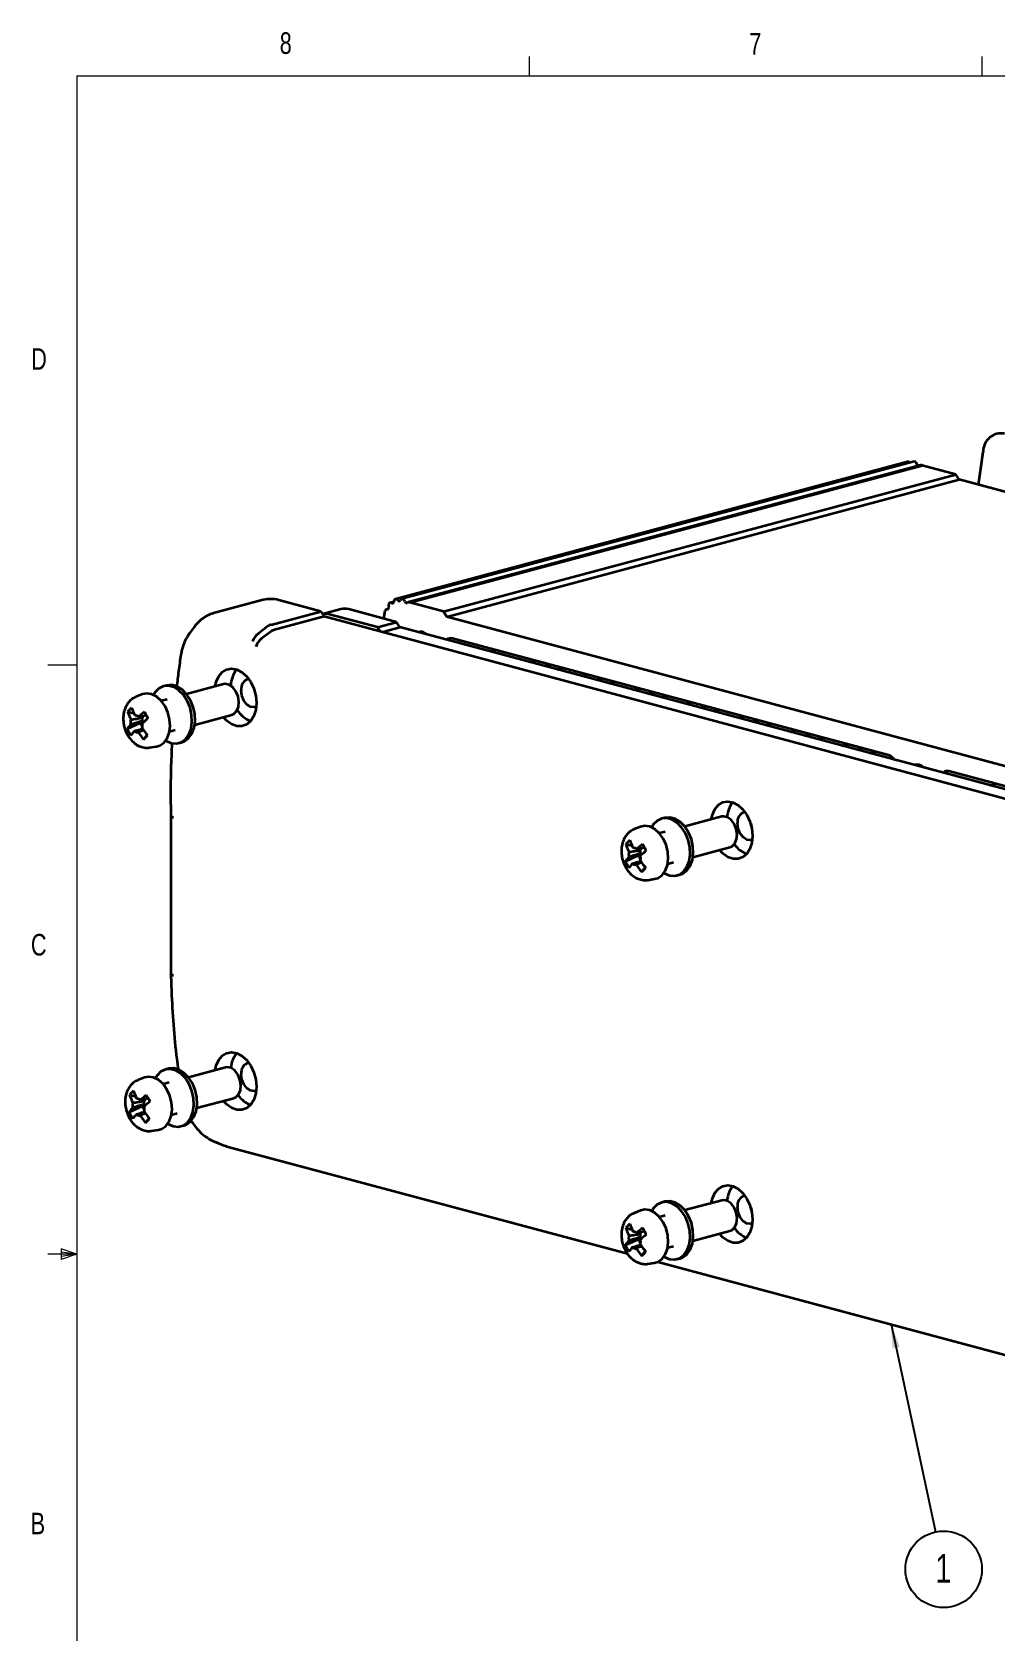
# Model space of a CAD drawing. Header units: inches. Extents: x 0.4 to 16.6, y 0.2 to 10.8.
# Drawn here: x 0.43 to 4.62, y 3.87 to 10.83 of the extents above; entities that cross this region are included whole.
import ezdxf

# ---------------------------------------------------------------- set-up
doc = ezdxf.new("R2010")
doc.units = ezdxf.units.IN
doc.header["$MEASUREMENT"] = 0
doc.layers.add('SLD-0', color=7, linetype='Continuous')
doc.styles.add('SLDTEXTSTYLE1', font='TXT', dxfattribs={"width": 0.75})
doc.dimstyles.new('SLDDIMSTYLE1', dxfattribs={"dimtxt": 0.18, "dimasz": 0.104167, "dimexe": 0, "dimexo": 0.0625, "dimgap": 0, "dimtad": 0, "dimtih": 1, "dimtoh": 1, "dimdec": 0, "dimrnd": 1e-09, "dimzin": 0, "dimdsep": 46, "dimtxsty": 'Standard', "dimsah": 1, "dimcen": 0.09, "dimadec": 0, "dimazin": 0, "dimtfac": 0.104167, "dimtdec": 0, "dimtofl": 0, "dimtmove": 0, "dimatfit": 3, "dimfxl": 1, "dimfrac": 2, "dimtolj": 1, "dimtzin": 0, "dimarcsym": 0})

# ---------------------------------------------------------------- blocks, each defined once
blk = doc.blocks.new('SW_NOTE_9')
at = {"layer": 'SLD-0', "color": 0}
blk.add_circle((0.0349, -0.1627), 0.1664, dxfattribs=at)
at = {"layer": 'SLD-0', "color": 0, "insert": (0.0336, -0.0965), "char_height": 0.125, "attachment_point": 2, "style": 'SLDTEXTSTYLE1'}
blk.add_mtext('1', dxfattribs=at)

msp = doc.modelspace()

# ---------------------------------------------------------------- linework, layer by layer
at = {"color": 7, "linetype": 'Continuous', "lineweight": 18}
for p, q in [((2.5948, 10.6421), (2.5948, 10.7269)), ((4.5635, 10.6421), (4.5635, 10.7269)), ((0.6263, 10.6421), (16.3763, 10.6421)), ((0.6263, 10.6421), (0.6263, 0.3921)), ((0.6263, 8.0796), (0.5013, 8.0796)), ((0.6263, 5.5171), (0.5013, 5.5171)), ((0.5591, 5.5411), (0.5591, 5.4945)), ((0.6263, 5.5171), (0.5591, 5.5411)), ((0.6263, 5.5171), (0.5591, 5.5261)), ((0.6263, 5.5171), (0.5591, 5.5068)), ((0.6263, 5.5171), (0.5591, 5.4945))]:
    msp.add_line(p, q, dxfattribs=at)
at = {"color": 7, "linetype": 'Continuous', "lineweight": 35}
for p, q in [((4.2389, 8.9635), (2.0118, 8.3669)), ((4.2676, 8.9644), (2.0405, 8.3678)), ((4.2965, 8.9497), (2.0693, 8.353)), ((2.0754, 8.3514), (4.3026, 8.9481)), ((2.2218, 8.3122), (4.4489, 8.9089)), ((4.248, 8.9592), (4.2455, 8.9615)), ((4.2806, 8.9523), (4.2768, 8.959)), ((4.4489, 8.9089), (4.3026, 8.9481)), ((4.4628, 8.8862), (4.4489, 8.9089)), ((2.2357, 8.2895), (4.4628, 8.8862)), ((8.5444, 7.7927), (4.4628, 8.8862)), ((1.4377, 8.3628), (1.2216, 8.3049)), ((1.6879, 8.3131), (1.505, 8.3621)), ((2.0055, 8.3552), (1.9878, 8.3505)), ((1.9969, 8.3484), (1.9912, 8.3503)), ((2.0069, 8.361), (2.0052, 8.3541)), ((2.0236, 8.3602), (2.0184, 8.3648)), ((2.0371, 8.3654), (2.0335, 8.3605)), ((2.0535, 8.3557), (2.0497, 8.3624)), ((2.0686, 8.3527), (2.0635, 8.3505)), ((2.2218, 8.3122), (2.0754, 8.3514)), ((1.4718, 8.2552), (1.6879, 8.3131)), ((1.7018, 8.2904), (1.4857, 8.2325)), ((1.6879, 8.3131), (1.7018, 8.2904)), ((1.7748, 8.3226), (1.6952, 8.3013)), ((5.7824, 7.1972), (1.7018, 8.2904)), ((1.934, 8.2442), (1.726, 8.2999)), ((2.0175, 8.2666), (1.8095, 8.3223)), ((1.9661, 8.3162), (1.9609, 8.2817)), ((1.9722, 8.3211), (1.9792, 8.323)), ((1.9775, 8.3223), (1.9722, 8.3211)), ((1.9825, 8.3403), (1.983, 8.3325)), ((2.2357, 8.2895), (2.2218, 8.3122)), ((6.3388, 7.1902), (2.2357, 8.2895)), ((1.1181, 8.2201), (1.1075, 8.2043)), ((1.1395, 8.2482), (1.1181, 8.2201)), ((1.4581, 8.2482), (1.4166, 8.2174)), ((1.472, 8.2255), (1.4305, 8.1947)), ((1.934, 8.2442), (2.0175, 8.2666)), ((1.9458, 8.2251), (1.934, 8.2442)), ((1.9535, 8.223), (2.0314, 8.2439)), ((2.0314, 8.2439), (2.0175, 8.2666)), ((6.0618, 7.1641), (2.0314, 8.2439)), ((4.1565, 7.6876), (2.2607, 8.1956)), ((2.4248, 8.1385), (2.4493, 8.145)), ((2.5968, 8.0924), (2.6212, 8.099)), ((2.6588, 8.0758), (2.6832, 8.0824)), ((2.7145, 8.0609), (2.7389, 8.0674)), ((2.8206, 8.0324), (2.8451, 8.039)), ((2.8853, 8.0151), (2.9097, 8.0217)), ((2.941, 8.0002), (2.9654, 8.0068)), ((0.9123, 7.9524), (0.8841, 7.9411)), ((1.0182, 7.9913), (1.0042, 7.9876)), ((1.2653, 7.9964), (1.1044, 7.9533)), ((3.0472, 7.9718), (3.0716, 7.9783)), ((3.1118, 7.9544), (3.1363, 7.961)), ((3.1675, 7.9395), (3.192, 7.9461)), ((0.8478, 7.8767), (0.8748, 7.8702)), ((1.0195, 7.9306), (0.9944, 7.9238)), ((1.1401, 7.8202), (1.301, 7.8633)), ((3.2737, 7.9111), (3.2981, 7.9176)), ((3.3384, 7.8937), (3.3628, 7.9003)), ((3.394, 7.8788), (3.4185, 7.8854)), ((0.8456, 7.8018), (0.9029, 7.8282)), ((0.8956, 7.8547), (0.9289, 7.8621)), ((0.9029, 7.8282), (0.9107, 7.836)), ((0.9125, 7.8115), (0.9029, 7.8282)), ((0.9111, 7.8505), (0.9073, 7.8573)), ((1.03, 7.7907), (1.0552, 7.7975)), ((3.5002, 7.8504), (3.5247, 7.8569)), ((3.5649, 7.8331), (3.5893, 7.8396)), ((3.6206, 7.8181), (3.645, 7.8247)), ((3.7268, 7.7897), (3.7512, 7.7962)), ((0.9173, 7.7557), (0.9327, 7.7757)), ((0.9431, 7.7206), (0.9732, 7.725)), ((1.0705, 7.7404), (1.0844, 7.7442)), ((3.7912, 7.7724), (3.8156, 7.779)), ((3.8468, 7.7575), (3.8713, 7.7641)), ((3.953, 7.7291), (3.9775, 7.7356)), ((4.0177, 7.7117), (4.0421, 7.7183)), ((4.0734, 7.6968), (4.0978, 7.7034)), ((4.1795, 7.6684), (4.1803, 7.6686)), ((6.0863, 7.1706), (4.4179, 7.6176)), ((4.5969, 7.5566), (4.6213, 7.5631)), ((1.0359, 7.4231), (1.0359, 6.7343)), ((3.0781, 7.3767), (3.0499, 7.3654)), ((3.184, 7.4156), (3.1701, 7.4119)), ((3.4312, 7.4207), (3.2703, 7.3776)), ((3.1854, 7.3549), (3.1602, 7.3481)), ((3.0115, 7.226), (3.0687, 7.2525)), ((3.0137, 7.301), (3.0407, 7.2945)), ((3.0614, 7.279), (3.0947, 7.2864)), ((3.0687, 7.2525), (3.0766, 7.2603)), ((3.0783, 7.2358), (3.0687, 7.2525)), ((3.077, 7.2748), (3.0731, 7.2816)), ((3.3059, 7.2445), (3.4668, 7.2876)), ((3.0831, 7.18), (3.0986, 7.2)), ((3.1959, 7.215), (3.221, 7.2218)), ((3.2363, 7.1647), (3.2502, 7.1684)), ((3.109, 7.1449), (3.1391, 7.1493)), ((0.9206, 6.2857), (0.8924, 6.2744)), ((1.0279, 6.2639), (1.0027, 6.2572)), ((1.0265, 6.3247), (1.0126, 6.321)), ((1.2736, 6.3298), (1.1127, 6.2867)), ((0.8562, 6.21), (0.8832, 6.2035)), ((0.9039, 6.1881), (0.9372, 6.1955)), ((1.1484, 6.1536), (1.3093, 6.1967)), ((0.854, 6.1351), (0.9112, 6.1615)), ((0.9112, 6.1615), (0.9191, 6.1693)), ((0.9208, 6.1448), (0.9112, 6.1615)), ((0.9195, 6.1839), (0.9156, 6.1907)), ((1.0384, 6.1241), (1.0635, 6.1308)), ((0.9256, 6.0891), (0.941, 6.1091)), ((0.9515, 6.054), (0.9815, 6.0583)), ((1.0788, 6.0738), (1.0927, 6.0775)), ((1.2241, 6.0076), (1.2567, 5.9941)), ((1.2786, 5.9865), (3.0205, 5.5199)), ((3.0781, 5.7077), (3.0499, 5.6964)), ((3.184, 5.7467), (3.1701, 5.7429)), ((3.4312, 5.7517), (3.2703, 5.7086)), ((3.1854, 5.6859), (3.1602, 5.6792)), ((3.0115, 5.5571), (3.0687, 5.5835)), ((3.0137, 5.632), (3.0407, 5.6255)), ((3.0614, 5.61), (3.0947, 5.6175)), ((3.0687, 5.5835), (3.0766, 5.5913)), ((3.0783, 5.5668), (3.0687, 5.5835)), ((3.077, 5.6059), (3.0731, 5.6126)), ((3.3059, 5.5755), (3.4668, 5.6186)), ((3.0831, 5.511), (3.0986, 5.531)), ((3.1959, 5.5461), (3.221, 5.5528)), ((3.2363, 5.4958), (3.2502, 5.4995)), ((3.109, 5.476), (3.1391, 5.4803)), ((3.1532, 5.4843), (5.178, 4.9419))]:
    msp.add_line(p, q, dxfattribs=at)
at = {"color": 7, "linetype": 'Continuous', "lineweight": 35, "flags": 128}
for points in [[(4.5479, 8.8634), (4.5555, 8.9251), (4.5673, 9.0076)], [(1.9912, 8.3503), (1.9894, 8.3506), (1.9877, 8.3505), (1.9862, 8.3497), (1.9848, 8.3486), (1.9837, 8.3469), (1.983, 8.345), (1.9825, 8.3427), (1.9825, 8.3403)], [(2.0497, 8.3624), (2.0484, 8.3643), (2.0468, 8.3659), (2.0451, 8.3671), (2.0434, 8.3678), (2.0416, 8.368), (2.0399, 8.3676), (2.0384, 8.3667), (2.0371, 8.3654)], [(1.726, 8.2999), (1.7098, 8.3024), (1.6952, 8.3012)], [(1.2282, 7.9865), (1.2329, 8.0069), (1.2438, 8.0311), (1.2593, 8.0494), (1.2785, 8.0609), (1.3, 8.0646), (1.3227, 8.0605), (1.3449, 8.0488), (1.3655, 8.0301), (1.3829, 8.0057), (1.3963, 7.9772), (1.4046, 7.9462), (1.4075, 7.9148)], [(0.9732, 7.725), (0.988, 7.7292), (1.0058, 7.7416), (1.0197, 7.7607), (1.0288, 7.7853), (1.0325, 7.8136), (1.0305, 7.8437), (1.023, 7.8736), (1.0104, 7.9012), (0.9936, 7.9247), (0.9738, 7.9424), (0.9523, 7.9532), (0.9306, 7.9563), (0.9123, 7.9524)], [(1.0374, 7.7407), (1.0599, 7.7386), (1.0809, 7.7443), (1.0993, 7.7576), (1.1137, 7.7775), (1.1234, 7.8029), (1.1277, 7.8321), (1.1262, 7.8633), (1.1192, 7.8946), (1.1071, 7.9239), (1.0905, 7.9495), (1.0707, 7.9697), (1.0487, 7.9833), (1.026, 7.9894), (1.004, 7.9876), (0.9842, 7.978), (0.9676, 7.9613), (0.9606, 7.9499)], [(1.0844, 7.7442), (1.0949, 7.748), (1.1132, 7.7613), (1.1277, 7.7812), (1.1373, 7.8066), (1.1416, 7.8358), (1.1401, 7.867), (1.1331, 7.8983), (1.121, 7.9277), (1.1045, 7.9532), (1.0846, 7.9734), (1.0626, 7.987), (1.0399, 7.9931), (1.0182, 7.9913)], [(1.301, 7.8633), (1.3095, 7.867), (1.3219, 7.8793), (1.3297, 7.8977), (1.3318, 7.92), (1.328, 7.9435), (1.3189, 7.9653), (1.3054, 7.9829), (1.2893, 7.9941), (1.2724, 7.9975), (1.2653, 7.9964)], [(1.4066, 7.8981), (1.3988, 7.896), (1.3825, 7.8983), (1.3667, 7.9086), (1.3537, 7.9256), (1.345, 7.9469), (1.342, 7.9696)], [(1.3993, 7.9682), (1.4007, 7.9618), (1.4028, 7.9548)], [(1.4075, 7.9148), (1.4046, 7.8849), (1.3963, 7.8584), (1.3829, 7.8369), (1.3655, 7.8219), (1.3449, 7.8143), (1.3227, 7.8145), (1.3, 7.8225), (1.2785, 7.8378), (1.2639, 7.8534)], [(0.9107, 7.836), (0.9116, 7.8317), (0.9128, 7.8274), (0.9128, 7.8274)], [(1.0139, 7.7513), (1.0149, 7.7506), (1.0374, 7.7407)], [(3.3857, 7.4085), (3.3904, 7.4289), (3.4013, 7.4531), (3.4168, 7.4714), (3.436, 7.4828), (3.4575, 7.4866), (3.4802, 7.4825), (3.5024, 7.4707), (3.523, 7.4521), (3.5404, 7.4277), (3.5538, 7.3991), (3.5621, 7.3682), (3.565, 7.3367)], [(3.1391, 7.1493), (3.1538, 7.1535), (3.1716, 7.1659), (3.1856, 7.185), (3.1947, 7.2096), (3.1984, 7.2378), (3.1964, 7.268), (3.1888, 7.2979), (3.1762, 7.3255), (3.1595, 7.349), (3.1397, 7.3667), (3.1182, 7.3775), (3.0965, 7.3806), (3.0781, 7.3767)], [(3.2032, 7.165), (3.2257, 7.1629), (3.2468, 7.1686), (3.2651, 7.1819), (3.2796, 7.2018), (3.2893, 7.2272), (3.2935, 7.2564), (3.2921, 7.2876), (3.2851, 7.3189), (3.2729, 7.3482), (3.2564, 7.3738), (3.2365, 7.394), (3.2146, 7.4076), (3.1919, 7.4137), (3.1699, 7.4119), (3.15, 7.4023), (3.1335, 7.3856), (3.1265, 7.3742)], [(3.2502, 7.1684), (3.2607, 7.1723), (3.2791, 7.1856), (3.2935, 7.2055), (3.3032, 7.2309), (3.3074, 7.2601), (3.306, 7.2913), (3.299, 7.3226), (3.2868, 7.3519), (3.2703, 7.3775), (3.2504, 7.3977), (3.2285, 7.4113), (3.2058, 7.4174), (3.184, 7.4156)], [(3.4668, 7.2876), (3.4753, 7.2913), (3.4878, 7.3036), (3.4955, 7.322), (3.4976, 7.3443), (3.4939, 7.3678), (3.4848, 7.3896), (3.4713, 7.4072), (3.4551, 7.4184), (3.4382, 7.4218), (3.4312, 7.4207)], [(3.5641, 7.3201), (3.5563, 7.318), (3.54, 7.3203), (3.5242, 7.3306), (3.5112, 7.3476), (3.5026, 7.3688), (3.4995, 7.3916)], [(3.5568, 7.3902), (3.5582, 7.3838), (3.5604, 7.3768)], [(3.565, 7.3367), (3.5621, 7.3069), (3.5538, 7.2804), (3.5404, 7.2589), (3.523, 7.2439), (3.5024, 7.2363), (3.4802, 7.2364), (3.4575, 7.2444), (3.436, 7.2598), (3.4214, 7.2754)], [(3.0766, 7.2603), (3.0774, 7.2559), (3.0786, 7.2517), (3.0787, 7.2517)], [(3.1797, 7.1755), (3.1807, 7.1749), (3.2032, 7.165)], [(1.2282, 6.3176), (1.2329, 6.338), (1.2438, 6.3621), (1.2593, 6.3805), (1.2785, 6.3919), (1.3, 6.3957), (1.3227, 6.3916), (1.3449, 6.3798), (1.3655, 6.3611), (1.3829, 6.3368), (1.3963, 6.3082), (1.4046, 6.2772), (1.4075, 6.2458)], [(0.9815, 6.0583), (0.9963, 6.0626), (1.0141, 6.075), (1.028, 6.0941), (1.0372, 6.1186), (1.0409, 6.1469), (1.0389, 6.177), (1.0313, 6.2069), (1.0187, 6.2345), (1.002, 6.258), (0.9822, 6.2758), (0.9607, 6.2865), (0.939, 6.2896), (0.9206, 6.2857)], [(1.0457, 6.0741), (1.0682, 6.0719), (1.0893, 6.0777), (1.1076, 6.0909), (1.1221, 6.1109), (1.1318, 6.1362), (1.136, 6.1654), (1.1346, 6.1967), (1.1276, 6.2279), (1.1154, 6.2573), (1.0989, 6.2829), (1.079, 6.3031), (1.057, 6.3166), (1.0344, 6.3227), (1.0124, 6.3209), (0.9925, 6.3114), (0.976, 6.2946), (0.969, 6.2833)], [(1.0927, 6.0775), (1.1032, 6.0814), (1.1216, 6.0946), (1.136, 6.1146), (1.1457, 6.14), (1.1499, 6.1692), (1.1485, 6.2004), (1.1415, 6.2317), (1.1293, 6.261), (1.1128, 6.2866), (1.0929, 6.3068), (1.071, 6.3204), (1.0483, 6.3264), (1.0265, 6.3247)], [(1.3093, 6.1967), (1.3178, 6.2003), (1.3303, 6.2127), (1.338, 6.2311), (1.3401, 6.2534), (1.3364, 6.2769), (1.3272, 6.2987), (1.3138, 6.3163), (1.2976, 6.3274), (1.2807, 6.3308), (1.2736, 6.3298)], [(1.4066, 6.2291), (1.3988, 6.2271), (1.3825, 6.2294), (1.3667, 6.2397), (1.3537, 6.2566), (1.345, 6.2779), (1.342, 6.3006)], [(1.3993, 6.2993), (1.4007, 6.2928), (1.4028, 6.2859)], [(1.4075, 6.2458), (1.4046, 6.2159), (1.3963, 6.1894), (1.3829, 6.168), (1.3655, 6.153), (1.3449, 6.1453), (1.3227, 6.1455), (1.3, 6.1535), (1.2785, 6.1688), (1.2639, 6.1845)], [(0.9191, 6.1693), (0.9199, 6.165), (0.9211, 6.1607), (0.9211, 6.1607)], [(1.0222, 6.0846), (1.0232, 6.084), (1.0457, 6.0741)], [(1.1982, 6.0214), (1.2141, 6.0123), (1.242, 6.0015)], [(1.2764, 5.9873), (1.2778, 5.9868), (1.2786, 5.9865)], [(3.3857, 5.7396), (3.3904, 5.7599), (3.4013, 5.7841), (3.4168, 5.8025), (3.436, 5.8139), (3.4575, 5.8177), (3.4802, 5.8135), (3.5024, 5.8018), (3.523, 5.7831), (3.5404, 5.7587), (3.5538, 5.7302), (3.5621, 5.6992), (3.565, 5.6678)], [(3.1391, 5.4803), (3.1538, 5.4846), (3.1716, 5.497), (3.1856, 5.5161), (3.1947, 5.5406), (3.1984, 5.5689), (3.1964, 5.599), (3.1888, 5.6289), (3.1762, 5.6565), (3.1595, 5.68), (3.1397, 5.6977), (3.1182, 5.7085), (3.0965, 5.7116), (3.0781, 5.7077)], [(3.2032, 5.4961), (3.2257, 5.4939), (3.2468, 5.4996), (3.2651, 5.5129), (3.2796, 5.5328), (3.2893, 5.5582), (3.2935, 5.5874), (3.2921, 5.6186), (3.2851, 5.6499), (3.2729, 5.6793), (3.2564, 5.7048), (3.2365, 5.725), (3.2146, 5.7386), (3.1919, 5.7447), (3.1699, 5.7429), (3.15, 5.7333), (3.1335, 5.7166), (3.1265, 5.7053)], [(3.2502, 5.4995), (3.2607, 5.5034), (3.2791, 5.5166), (3.2935, 5.5366), (3.3032, 5.5619), (3.3074, 5.5911), (3.306, 5.6224), (3.299, 5.6536), (3.2868, 5.683), (3.2703, 5.7086), (3.2504, 5.7288), (3.2285, 5.7423), (3.2058, 5.7484), (3.184, 5.7467)], [(3.4668, 5.6186), (3.4753, 5.6223), (3.4878, 5.6346), (3.4955, 5.6531), (3.4976, 5.6754), (3.4939, 5.6988), (3.4848, 5.7207), (3.4713, 5.7382), (3.4551, 5.7494), (3.4382, 5.7528), (3.4312, 5.7517)], [(3.5641, 5.6511), (3.5563, 5.649), (3.54, 5.6513), (3.5242, 5.6617), (3.5112, 5.6786), (3.5026, 5.6999), (3.4995, 5.7226)], [(3.5568, 5.7213), (3.5582, 5.7148), (3.5604, 5.7078)], [(3.565, 5.6678), (3.5621, 5.6379), (3.5538, 5.6114), (3.5404, 5.59), (3.523, 5.575), (3.5024, 5.5673), (3.4802, 5.5675), (3.4575, 5.5755), (3.436, 5.5908), (3.4214, 5.6065)], [(3.0766, 5.5913), (3.0774, 5.587), (3.0786, 5.5827), (3.0787, 5.5827)], [(3.1797, 5.5066), (3.1807, 5.506), (3.2032, 5.4961)]]:
    msp.add_lwpolyline(points, dxfattribs=at)
at = {"color": 7, "linetype": 'Continuous', "lineweight": 35}
for centre, radius, start, end in [((4.6462, 9.0084), 0.0789, 79.87126, 180.54735), ((4.2404, 8.9565), 0.00715, 43.7326, 101.62919), ((4.2687, 8.9557), 0.00879, 22.23588, 97.1187), ((4.2905, 8.9574), 0.011, 207.11627, 249.20335), ((4.2979, 8.943), 0.00685, 47.62226, 102.5171), ((1.4702, 8.2393), 0.1276, 74.17392, 104.72291), ((1.9986, 8.3548), 0.00661, 254.41653, 354.18648), ((2.0135, 8.3603), 0.00665, 42.43666, 173.92914), ((2.0284, 8.3643), 0.00639, 220.68177, 322.91235), ((2.0614, 8.3587), 0.00844, 201.09785, 284.77809), ((2.0709, 8.3465), 0.00668, 47.22456, 110.6413), ((1.7915, 8.2591), 0.0657, 74.17392, 104.72291), ((1.9783, 8.3073), 0.0151, 113.79447, 143.89332), ((1.9741, 8.3307), 0.00907, 292.04421, 11.47057), ((2.1205, 8.1832), 0.0417, 43.4033, 106.60078), ((2.2534, 8.1699), 0.0267, 74.05157, 133.27211), ((1.4136, 7.988), 0.1174, 141.63804, 178.92999), ((1.3854, 7.9768), 0.0439, 104.81805, 189.44124), ((1.0122, 7.7285), 0.2213, 131.56811, 137.96781), ((1.1931, 7.9997), 0.3665, 199.61183, 205.40472), ((1.2106, 8.0171), 0.3665, 199.61183, 205.40472), ((1.3469, 7.3528), 0.675, 129.14705, 131.96333), ((1.7056, 8.3082), 0.8958, 208.82424, 210.90718), ((1.4251, 7.9447), 0.1171, 211.08073, 248.3911), ((1.0676, 7.6344), 0.278, 137.88892, 142.97864), ((1.1139, 7.937), 0.3005, 206.75922, 212.9722), ((0.9072, 7.8303), 0.0468, 164.94756, 191.735), ((0.8812, 7.8374), 0.0225, 50.20261, 94.17748), ((0.9515, 7.8421), 0.0412, 168.17835, 188.50422), ((0.9388, 7.8448), 0.0282, 149.42663, 168.26249), ((0.866, 7.8169), 0.0468, 344.94756, 11.735), ((1.2798, 8.0555), 0.4458, 214.21386, 219.29771), ((1.3631, 7.3246), 0.675, 129.14705, 131.96333), ((1.0838, 7.6062), 0.278, 137.88892, 142.97864), ((0.892, 7.8098), 0.0225, 230.20261, 274.17748), ((1.2623, 8.0381), 0.4458, 214.21386, 219.29771), ((-0.3497, 9.0506), 1.8116, 314.37733, 315.15859), ((4.1427, 7.646), 0.0439, 29.09274, 71.59872), ((4.2781, 7.6055), 0.0414, 43.15334, 106.85074), ((4.4114, 7.5946), 0.0239, 74.13539, 136.8812), ((3.5693, 7.411), 0.1152, 141.458, 176.18185), ((3.5429, 7.3988), 0.0439, 104.81805, 189.44124), ((3.178, 7.1528), 0.2213, 131.56811, 137.96781), ((3.3765, 7.4414), 0.3665, 199.61183, 205.40472), ((3.2334, 7.0587), 0.278, 137.88892, 142.97864), ((3.359, 7.424), 0.3665, 199.61183, 205.40472), ((3.073, 7.2546), 0.0468, 164.94756, 191.735), ((3.047, 7.2617), 0.0225, 50.20261, 94.17748), ((3.5127, 6.7771), 0.675, 129.14705, 131.96333), ((3.1173, 7.2664), 0.0412, 168.17835, 188.50422), ((3.1046, 7.2691), 0.0282, 149.42663, 168.26249), ((3.0318, 7.2412), 0.0468, 344.94756, 11.735), ((3.529, 6.7489), 0.675, 129.14705, 131.96333), ((3.8714, 7.7324), 0.8958, 208.82424, 210.90718), ((3.5815, 7.3649), 0.1151, 213.78552, 248.56647), ((3.2798, 7.3613), 0.3005, 206.75922, 212.9722), ((3.2496, 7.0304), 0.278, 137.88892, 142.97864), ((3.0578, 7.2341), 0.0225, 230.20261, 274.17748), ((3.4281, 7.4624), 0.4458, 214.21386, 219.29771), ((3.4457, 7.4797), 0.4458, 214.21386, 219.29771), ((1.8161, 8.4748), 1.8116, 314.37733, 315.15859), ((1.4118, 6.3201), 0.1152, 141.458, 176.18185), ((1.3854, 6.3078), 0.0439, 104.81805, 189.44124), ((1.0205, 6.0619), 0.2213, 131.56811, 137.96781), ((1.2014, 6.3331), 0.3665, 199.61183, 205.40472), ((1.219, 6.3504), 0.3665, 199.61183, 205.40472), ((0.8895, 6.1708), 0.0225, 50.20261, 94.17748), ((1.3552, 5.6862), 0.675, 129.14705, 131.96333), ((1.7139, 6.6415), 0.8958, 208.82424, 210.90718), ((1.424, 6.2739), 0.1151, 213.78552, 248.56647), ((1.0759, 5.9677), 0.278, 137.88892, 142.97864), ((1.1223, 6.2704), 0.3005, 206.75922, 212.9722), ((0.9155, 6.1637), 0.0468, 164.94756, 191.735), ((1.0921, 5.9395), 0.278, 137.88892, 142.97864), ((0.9003, 6.1432), 0.0225, 230.20261, 274.17748), ((0.9598, 6.1754), 0.0412, 168.17835, 188.50422), ((0.9471, 6.1781), 0.0282, 149.42663, 168.26249), ((0.8743, 6.1503), 0.0468, 344.94756, 11.735), ((1.2881, 6.3888), 0.4458, 214.21386, 219.29771), ((1.3714, 5.6579), 0.675, 129.14705, 131.96333), ((1.2706, 6.3714), 0.4458, 214.21386, 219.29771), ((-0.3414, 7.3839), 1.8116, 314.37733, 315.15859), ((3.5693, 5.7421), 0.1152, 141.458, 176.18185), ((3.5429, 5.7298), 0.0439, 104.81805, 189.44124), ((3.178, 5.4839), 0.2213, 131.56811, 137.96781), ((3.3765, 5.7724), 0.3665, 199.61183, 205.40472), ((3.2334, 5.3897), 0.278, 137.88892, 142.97864), ((3.359, 5.755), 0.3665, 199.61183, 205.40472), ((3.073, 5.5856), 0.0468, 164.94756, 191.735), ((3.047, 5.5928), 0.0225, 50.20261, 94.17748), ((3.5127, 5.1081), 0.675, 129.14705, 131.96333), ((3.1173, 5.5974), 0.0412, 168.17835, 188.50422), ((3.1046, 5.6001), 0.0282, 149.42663, 168.26249), ((3.0318, 5.5723), 0.0468, 344.94756, 11.735), ((3.529, 5.0799), 0.675, 129.14705, 131.96333), ((3.8714, 6.0635), 0.8958, 208.82424, 210.90718), ((3.5815, 5.6959), 0.1151, 213.78552, 248.56647), ((3.2798, 5.6924), 0.3005, 206.75922, 212.9722), ((3.2496, 5.3615), 0.278, 137.88892, 142.97864), ((3.0578, 5.5651), 0.0225, 230.20261, 274.17748), ((3.4281, 5.7934), 0.4458, 214.21386, 219.29771), ((3.4457, 5.8108), 0.4458, 214.21386, 219.29771), ((1.8161, 6.8059), 1.8116, 314.37733, 315.15859)]:
    msp.add_arc(centre, radius, start, end, dxfattribs=at)
for centre, start_param, end_param in [((1.4187, 8.1896), 1.039956, 2.147105), ((1.4603, 8.2204), 0.576308, 1.039956), ((1.4742, 8.1977), 0.576308, 1.039956), ((1.4326, 8.1669), 1.039956, 2.147105)]:
    msp.add_ellipse(centre, major_axis=(0.0248, 0.0333), ratio=0.512605, start_param=start_param, end_param=end_param, dxfattribs=at)
for points, knots in [([(1.2227, 8.3044), (1.22, 8.3039), (1.2068, 8.3015), (1.1851, 8.2902), (1.159, 8.2717), (1.1451, 8.2547), (1.1382, 8.2463)], [0, 0, 0, 0, 0.080566, 0.390515, 0.699581, 1, 1, 1, 1]), ([(1.107, 8.2024), (1.1029, 8.1954), (1.0931, 8.1783), (1.0846, 8.1516), (1.0809, 8.132), (1.0796, 8.1248)], [0, 0, 0, 0, 0.306333, 0.743766, 1, 1, 1, 1]), ([(1.0796, 8.1248), (1.0759, 8.1006), (1.0689, 8.0545), (1.0638, 8.0075), (1.0613, 7.9851)], [0, 0, 0, 0, 0.524186, 1, 1, 1, 1]), ([(0.8838, 7.94), (0.8806, 7.9389), (0.8701, 7.9354), (0.8557, 7.9228), (0.8416, 7.904), (0.8323, 7.8811), (0.8279, 7.8549), (0.8292, 7.8269), (0.8356, 7.7992), (0.8438, 7.7828), (0.8478, 7.7749)], [0, 0, 0, 0, 0.056304, 0.182753, 0.309317, 0.440661, 0.578538, 0.721301, 0.866245, 1, 1, 1, 1]), ([(0.9107, 7.836), (0.9032, 7.8337), (0.8881, 7.829), (0.8717, 7.824), (0.8628, 7.8212), (0.8614, 7.8208)], [0, 0, 0, 0, 0.457725, 0.91557, 1, 1, 1, 1]), ([(0.862, 7.8425), (0.87, 7.8438), (0.8864, 7.8465), (0.9028, 7.8492), (0.9111, 7.8505)], [0, 0, 0, 0, 0.490328, 1, 1, 1, 1]), ([(0.8776, 7.7925), (0.8856, 7.795), (0.8972, 7.7986), (0.9088, 7.8022), (0.9123, 7.8032)], [0, 0, 0, 0, 0.696899, 1, 1, 1, 1]), ([(0.9174, 7.7965), (0.9107, 7.7939), (0.9028, 7.7909), (0.8948, 7.7879), (0.8936, 7.7874)], [0, 0, 0, 0, 0.8431843, 1, 1, 1, 1]), ([(0.8478, 7.7749), (0.8507, 7.7702), (0.8588, 7.7572), (0.8753, 7.7404), (0.8968, 7.7266), (0.9191, 7.7203), (0.9356, 7.7185), (0.9436, 7.721), (0.9444, 7.7212)], [0, 0, 0, 0, 0.13427, 0.372228, 0.581885, 0.78261, 0.977887, 1, 1, 1, 1]), ([(1.0406, 7.7413), (1.0387, 7.7031), (1.0346, 7.617), (1.0341, 7.5089), (1.0356, 7.4391), (1.036, 7.4182)], [0, 0, 0, 0, 0.358654, 0.807646, 1, 1, 1, 1]), ([(1.0474, 7.4161), (1.0471, 7.4162), (1.0435, 7.4171), (1.0386, 7.4191), (1.0354, 7.4216), (1.0361, 7.4229), (1.0362, 7.423)], [0, 0, 0, 0, 0.044068, 0.505514, 0.939212, 1, 1, 1, 1]), ([(3.0497, 7.3643), (3.0464, 7.3632), (3.036, 7.3597), (3.0215, 7.347), (3.0075, 7.3283), (2.9982, 7.3053), (2.9938, 7.2792), (2.995, 7.2511), (3.0014, 7.2235), (3.0097, 7.2071), (3.0137, 7.1992)], [0, 0, 0, 0, 0.056304, 0.182753, 0.309317, 0.440661, 0.578538, 0.721301, 0.866245, 1, 1, 1, 1]), ([(3.0766, 7.2603), (3.0691, 7.258), (3.054, 7.2533), (3.0375, 7.2482), (3.0286, 7.2455), (3.0272, 7.2451)], [0, 0, 0, 0, 0.457725, 0.91557, 1, 1, 1, 1]), ([(3.0279, 7.2667), (3.0359, 7.2681), (3.0523, 7.2708), (3.0687, 7.2735), (3.077, 7.2748)], [0, 0, 0, 0, 0.490328, 1, 1, 1, 1]), ([(3.0137, 7.1992), (3.0166, 7.1945), (3.0247, 7.1815), (3.0411, 7.1647), (3.0627, 7.1509), (3.085, 7.1446), (3.1015, 7.1428), (3.1094, 7.1452), (3.1102, 7.1455)], [0, 0, 0, 0, 0.13427, 0.372228, 0.581885, 0.78261, 0.977887, 1, 1, 1, 1]), ([(3.0434, 7.2168), (3.0515, 7.2193), (3.0631, 7.2229), (3.0747, 7.2264), (3.0782, 7.2275)], [0, 0, 0, 0, 0.696899, 1, 1, 1, 1]), ([(3.0832, 7.2208), (3.0765, 7.2182), (3.0686, 7.2152), (3.0607, 7.2122), (3.0595, 7.2117)], [0, 0, 0, 0, 0.843184, 1, 1, 1, 1]), ([(1.0358, 6.7397), (1.0366, 6.7139), (1.0388, 6.6392), (1.0466, 6.5149), (1.0565, 6.4005), (1.065, 6.3354), (1.067, 6.3197)], [0, 0, 0, 0, 0.185382, 0.53697, 0.888564, 1, 1, 1, 1]), ([(1.0474, 6.7295), (1.0471, 6.7296), (1.0437, 6.7305), (1.0388, 6.7324), (1.0355, 6.7349), (1.0362, 6.7363), (1.0363, 6.7365)], [0, 0, 0, 0, 0.043657, 0.473345, 0.903034, 1, 1, 1, 1]), ([(0.8922, 6.2734), (0.8889, 6.2723), (0.8785, 6.2687), (0.864, 6.2561), (0.85, 6.2374), (0.8406, 6.2144), (0.8363, 6.1883), (0.8375, 6.1602), (0.8439, 6.1326), (0.8522, 6.1161), (0.8561, 6.1083)], [0, 0, 0, 0, 0.056304, 0.182753, 0.309317, 0.440661, 0.578538, 0.721301, 0.866245, 1, 1, 1, 1]), ([(0.9191, 6.1693), (0.9115, 6.167), (0.8965, 6.1624), (0.88, 6.1573), (0.8711, 6.1546), (0.8697, 6.1541)], [0, 0, 0, 0, 0.457725, 0.91557, 1, 1, 1, 1]), ([(0.8703, 6.1758), (0.8784, 6.1771), (0.8947, 6.1798), (0.9111, 6.1825), (0.9195, 6.1839)], [0, 0, 0, 0, 0.490328, 1, 1, 1, 1]), ([(0.8859, 6.1259), (0.894, 6.1284), (0.9056, 6.1319), (0.9171, 6.1355), (0.9207, 6.1366)], [0, 0, 0, 0, 0.696899, 1, 1, 1, 1]), ([(0.9257, 6.1298), (0.919, 6.1273), (0.9111, 6.1242), (0.9032, 6.1212), (0.902, 6.1208)], [0, 0, 0, 0, 0.8431843, 1, 1, 1, 1]), ([(0.8561, 6.1083), (0.8591, 6.1036), (0.8672, 6.0906), (0.8836, 6.0737), (0.9052, 6.06), (0.9275, 6.0536), (0.944, 6.0519), (0.9519, 6.0543), (0.9527, 6.0546)], [0, 0, 0, 0, 0.13427, 0.372228, 0.581885, 0.78261, 0.977887, 1, 1, 1, 1]), ([(1.1246, 6.098), (1.1268, 6.0942), (1.1357, 6.0787), (1.1555, 6.0559), (1.1776, 6.0343), (1.1923, 6.0257), (1.1966, 6.0231)], [0, 0, 0, 0, 0.116535, 0.481288, 0.847822, 1, 1, 1, 1]), ([(1.2509, 5.9976), (1.2563, 5.9948), (1.2654, 5.9902), (1.2749, 5.9876), (1.2786, 5.9865)], [0, 0, 0, 0, 0.600561, 1, 1, 1, 1]), ([(3.0497, 5.6953), (3.0464, 5.6942), (3.036, 5.6907), (3.0215, 5.6781), (3.0075, 5.6594), (2.9982, 5.6364), (2.9938, 5.6103), (2.995, 5.5822), (3.0014, 5.5545), (3.0097, 5.5381), (3.0137, 5.5302)], [0, 0, 0, 0, 0.056304, 0.182753, 0.309317, 0.440661, 0.578538, 0.721301, 0.866245, 1, 1, 1, 1]), ([(3.0766, 5.5913), (3.0691, 5.589), (3.054, 5.5843), (3.0375, 5.5793), (3.0286, 5.5765), (3.0272, 5.5761)], [0, 0, 0, 0, 0.457725, 0.91557, 1, 1, 1, 1]), ([(3.0279, 5.5978), (3.0359, 5.5991), (3.0523, 5.6018), (3.0687, 5.6045), (3.077, 5.6059)], [0, 0, 0, 0, 0.490328, 1, 1, 1, 1]), ([(3.0137, 5.5302), (3.0166, 5.5256), (3.0247, 5.5125), (3.0411, 5.4957), (3.0627, 5.482), (3.085, 5.4756), (3.1015, 5.4738), (3.1094, 5.4763), (3.1102, 5.4765)], [0, 0, 0, 0, 0.13427, 0.372228, 0.581885, 0.78261, 0.977887, 1, 1, 1, 1]), ([(3.0434, 5.5479), (3.0515, 5.5504), (3.0631, 5.5539), (3.0747, 5.5575), (3.0782, 5.5586)], [0, 0, 0, 0, 0.696899, 1, 1, 1, 1]), ([(3.0832, 5.5518), (3.0765, 5.5493), (3.0686, 5.5462), (3.0607, 5.5432), (3.0595, 5.5427)], [0, 0, 0, 0, 0.843184, 1, 1, 1, 1])]:
    msp.add_open_spline(points, degree=3, knots=knots, dxfattribs=at)

# ---------------------------------------------------------------- block references
at = {"layer": 'SLD-0'}
msp.add_blockref('SW_NOTE_9', (4.3608, 4.3099), dxfattribs=at)

# ---------------------------------------------------------------- texts
at = {"color": 7, "linetype": 'Continuous', "lineweight": 0, "char_height": 0.0938, "attachment_point": 1, "style": 'SLDTEXTSTYLE1'}
for s, insert in [('8', (1.5091, 10.8315)), ('7', (3.551, 10.8287)), ('D', (0.4286, 9.4575)), ('C', (0.4273, 6.9103)), ('B', (0.4264, 4.3932))]:
    msp.add_mtext(s, dxfattribs=dict(at, insert=insert))

# ---------------------------------------------------------------- leaders
at = {"layer": 'SLD-0'}
msp.add_leader([(4.1674, 5.2126), (4.3608, 4.3099)], dimstyle='SLDDIMSTYLE1', dxfattribs=at)

doc.saveas('drawing.dxf')
